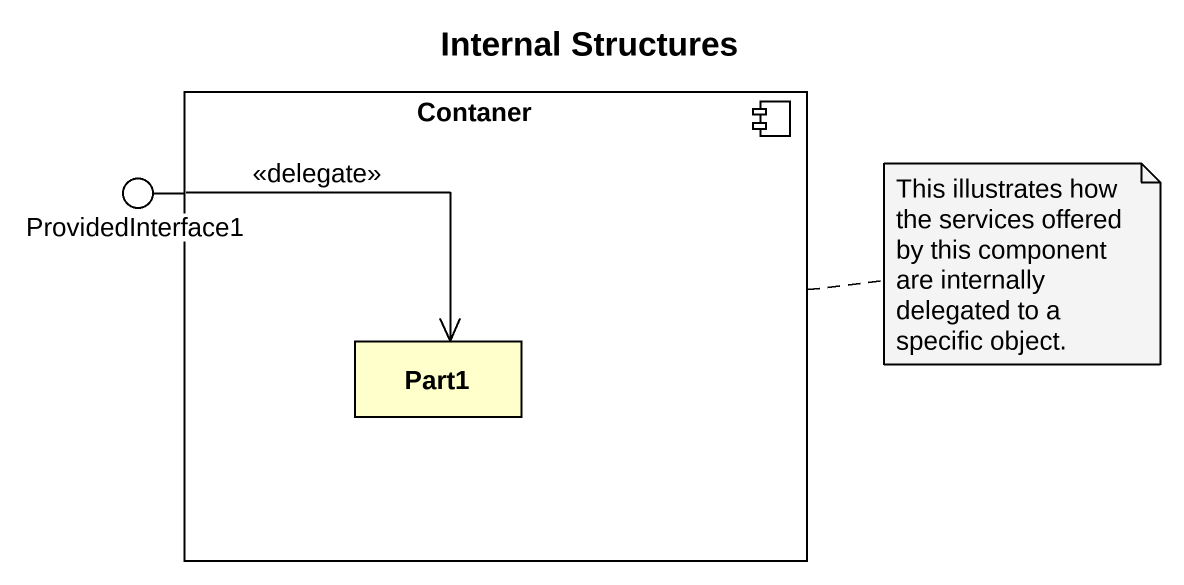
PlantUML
@startuml
title Internal Structures
component Contaner {
  rectangle Part1
}
() ProvidedInterface1
Contaner -left- ProvidedInterface1
ProvidedInterface1 --> Part1 : <<delegate>>
note right of Contaner : This illustrates how the services offered by this component are internally delegated to a specific object.
@enduml
